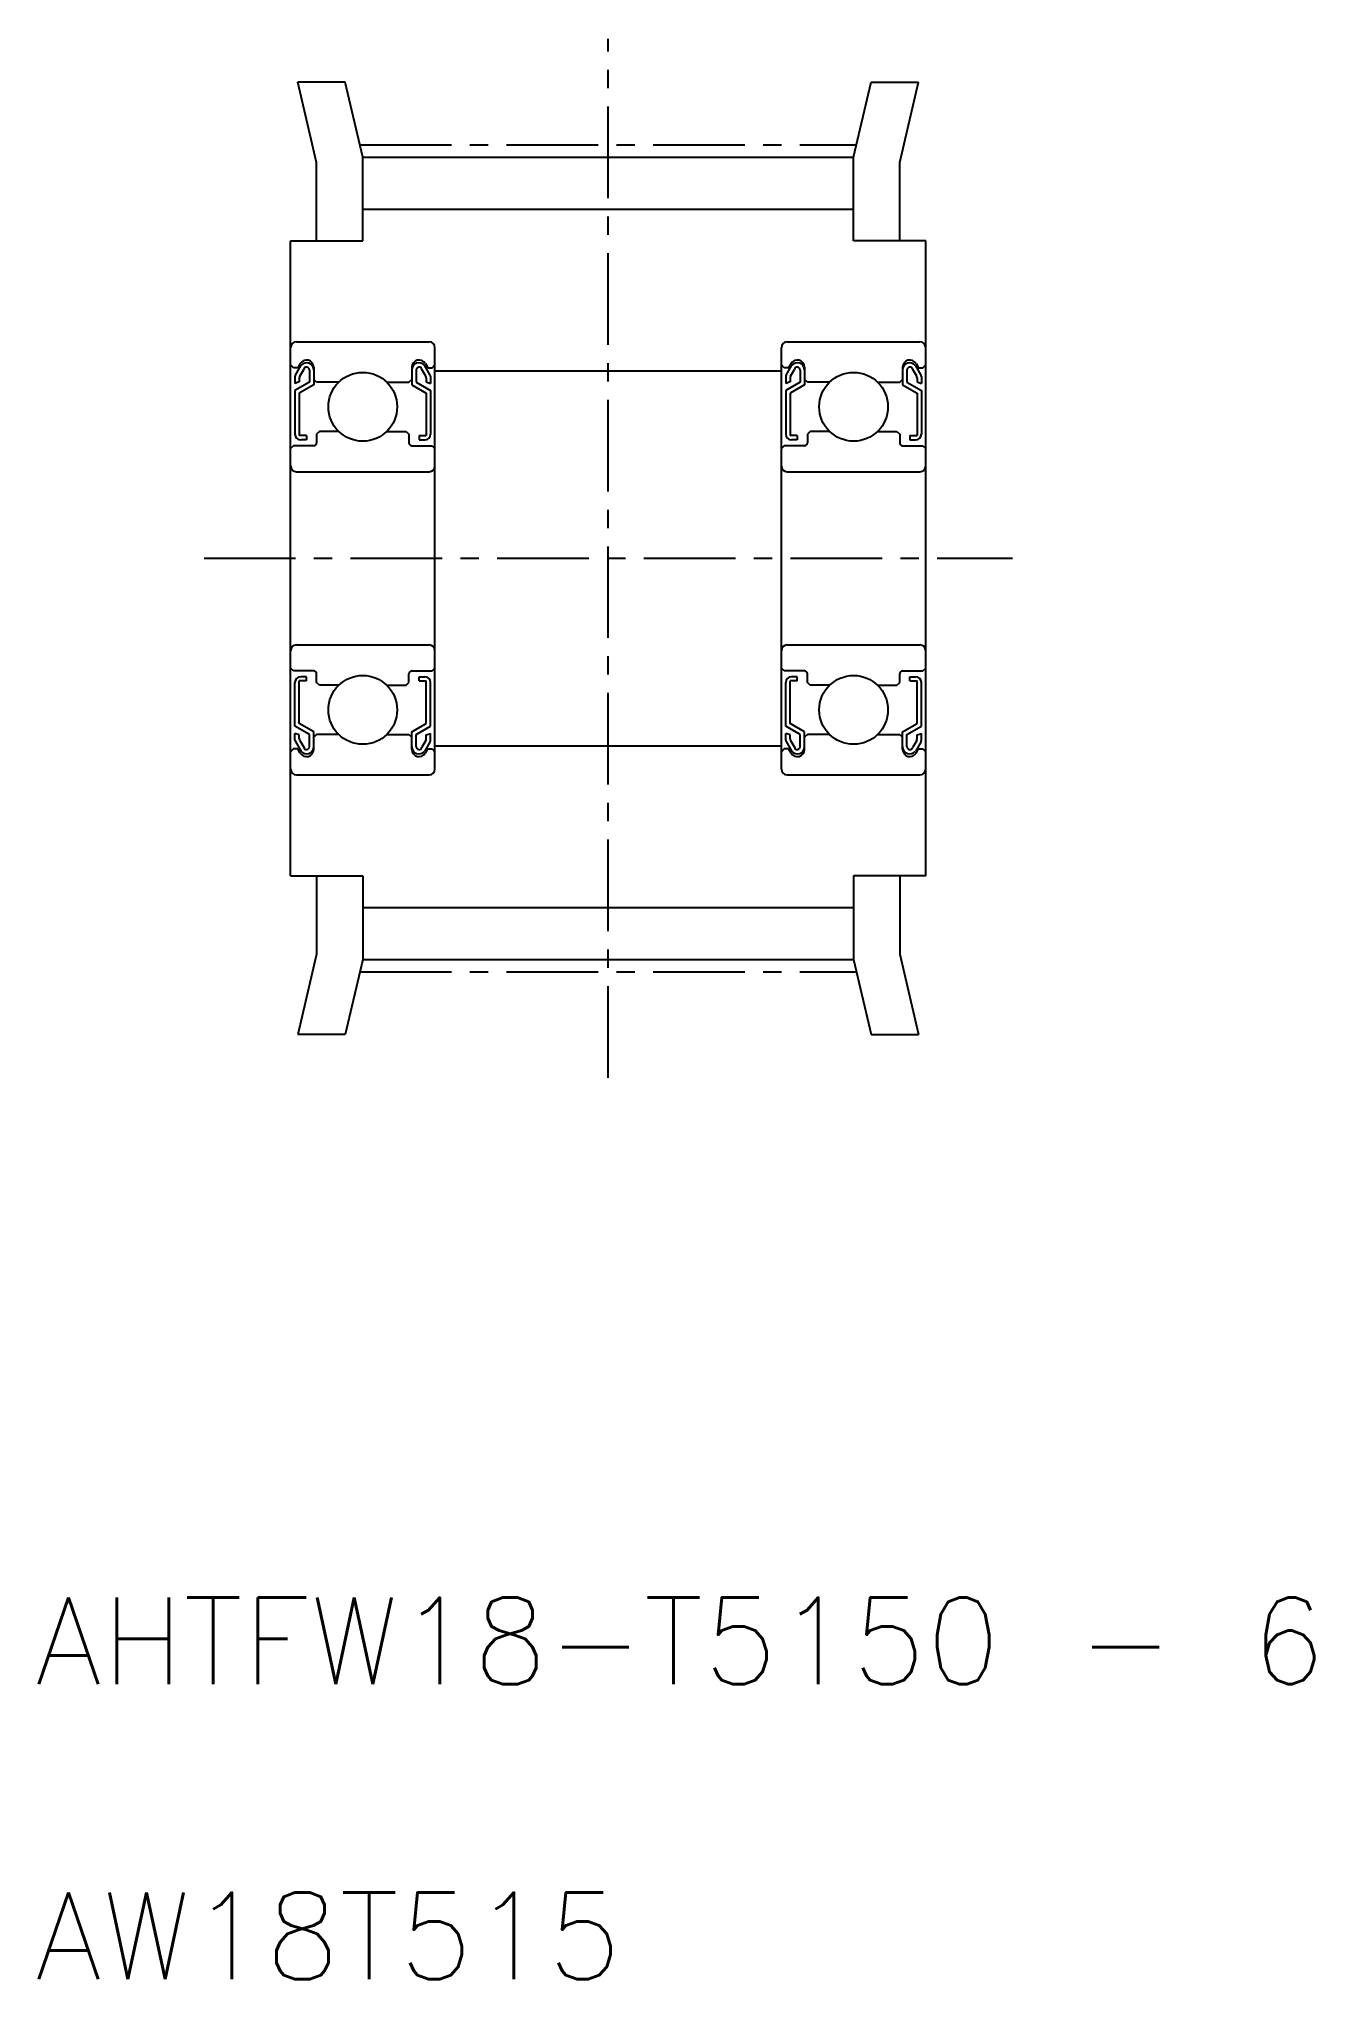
# Model space of a CAD drawing. Extents: x 22 to 66.2, y 0.3 to 67.5.
import ezdxf
from ezdxf.enums import TextEntityAlignment as Align

# ---------------------------------------------------------------- set-up
doc = ezdxf.new("R2010")
doc.units = 0
doc.header["$LTSCALE"] = 0.1
doc.linetypes.add('CENTER', pattern=[50.8, 31.75, -6.35, 6.35, -6.35])
doc.layers.get('0').update_dxf_attribs({"linetype": 'CONTINUOUS'})
doc.layers.add('CENTER', color=1, linetype='CONTINUOUS')
doc.styles.get("Standard").update_dxf_attribs({"font": 'txt.shx', "bigfont": 'bigfont.shx'})

msp = doc.modelspace()

# ---------------------------------------------------------------- linework, layer by layer
at = {"color": 7, "linetype": 'CONTINUOUS'}
for p, q in [((32.592, 66.043), (30.949, 66.043)), ((31.602, 63.258), (30.949, 66.043)), ((33.202, 63.443), (32.592, 66.043)), ((50.202, 63.443), (50.812, 66.043)), ((50.812, 66.043), (52.456, 66.043)), ((51.802, 63.258), (52.456, 66.043)), ((31.602, 60.543), (31.602, 63.258)), ((33.202, 63.443), (50.202, 63.443)), ((33.202, 60.543), (33.202, 63.443)), ((50.202, 60.543), (50.202, 63.443)), ((51.802, 60.543), (51.802, 63.258)), ((33.202, 61.643), (50.202, 61.643)), ((30.702, 38.543), (30.702, 60.543)), ((30.702, 60.543), (33.202, 60.543)), ((52.702, 60.543), (50.202, 60.543)), ((52.702, 38.543), (52.702, 60.543)), ((30.902, 57.043), (35.502, 57.043)), ((35.702, 42.243), (35.702, 56.843)), ((47.702, 42.243), (47.702, 56.843)), ((47.902, 57.043), (52.502, 57.043)), ((30.802, 56.143), (30.702, 56.243)), ((30.952, 56.143), (30.802, 56.143)), ((30.852, 55.839), (30.852, 55.606)), ((30.866, 55.889), (31.063, 56.231)), ((31.036, 56.288), (30.952, 56.143)), ((31.016, 55.849), (31.155, 56.09)), ((31.352, 56.068), (31.352, 55.643)), ((31.502, 56.163), (31.502, 55.743)), ((31.502, 56.068), (31.502, 55.556)), ((34.902, 56.163), (34.902, 55.743)), ((34.902, 56.068), (34.902, 55.556)), ((35.052, 56.068), (35.052, 55.643)), ((35.389, 55.849), (35.25, 56.09)), ((35.539, 55.889), (35.342, 56.231)), ((35.369, 56.288), (35.452, 56.143)), ((35.452, 56.143), (35.602, 56.143)), ((35.552, 55.839), (35.552, 55.606)), ((35.602, 56.143), (35.702, 56.243)), ((35.702, 56.043), (47.702, 56.043)), ((47.802, 56.143), (47.702, 56.243)), ((47.952, 56.143), (47.802, 56.143)), ((47.852, 55.839), (47.852, 55.606)), ((47.866, 55.889), (48.063, 56.231)), ((48.036, 56.288), (47.952, 56.143)), ((48.016, 55.849), (48.155, 56.09)), ((48.352, 56.068), (48.352, 55.643)), ((48.502, 56.163), (48.502, 55.743)), ((48.502, 56.068), (48.502, 55.556)), ((51.902, 56.163), (51.902, 55.743)), ((51.902, 56.068), (51.902, 55.556)), ((52.052, 56.068), (52.052, 55.643)), ((52.389, 55.849), (52.25, 56.09)), ((52.539, 55.889), (52.342, 56.231)), ((52.369, 56.288), (52.452, 56.143)), ((52.452, 56.143), (52.602, 56.143)), ((52.552, 55.839), (52.552, 55.606)), ((52.602, 56.143), (52.702, 56.243)), ((31.002, 55.661), (30.852, 55.606)), ((31.352, 55.643), (30.852, 55.354)), ((30.852, 55.354), (30.852, 53.843)), ((31.002, 55.799), (31.002, 55.661)), ((31.502, 55.556), (31.002, 55.268)), ((31.002, 55.268), (31.002, 53.793)), ((31.602, 55.643), (31.502, 55.743)), ((32.369, 55.643), (31.602, 55.643)), ((34.036, 55.643), (34.802, 55.643)), ((34.802, 55.643), (34.902, 55.743)), ((34.902, 55.556), (35.402, 55.268)), ((35.052, 55.643), (35.552, 55.354)), ((35.402, 55.799), (35.402, 55.661)), ((35.402, 55.661), (35.552, 55.606)), ((35.402, 55.268), (35.402, 53.793)), ((35.552, 55.354), (35.552, 53.843)), ((48.002, 55.661), (47.852, 55.606)), ((48.352, 55.643), (47.852, 55.354)), ((47.852, 55.354), (47.852, 53.843)), ((48.002, 55.799), (48.002, 55.661)), ((48.502, 55.556), (48.002, 55.268)), ((48.002, 55.268), (48.002, 53.793)), ((48.602, 55.643), (48.502, 55.743)), ((49.369, 55.643), (48.602, 55.643)), ((51.036, 55.643), (51.802, 55.643)), ((51.802, 55.643), (51.902, 55.743)), ((51.902, 55.556), (52.402, 55.268)), ((52.052, 55.643), (52.552, 55.354)), ((52.402, 55.799), (52.402, 55.661)), ((52.402, 55.661), (52.552, 55.606)), ((52.402, 55.268), (52.402, 53.793)), ((52.552, 55.354), (52.552, 53.843)), ((31.252, 53.793), (31.002, 53.793)), ((31.252, 53.793), (31.252, 53.643)), ((31.702, 53.943), (31.602, 53.843)), ((31.602, 53.843), (31.602, 53.543)), ((32.369, 53.943), (31.702, 53.943)), ((34.036, 53.943), (34.702, 53.943)), ((34.702, 53.943), (34.802, 53.843)), ((34.802, 53.843), (34.802, 53.543)), ((35.152, 53.793), (35.152, 53.643)), ((35.152, 53.793), (35.402, 53.793)), ((48.252, 53.793), (48.002, 53.793)), ((48.252, 53.793), (48.252, 53.643)), ((48.702, 53.943), (48.602, 53.843)), ((48.602, 53.843), (48.602, 53.543)), ((49.369, 53.943), (48.702, 53.943)), ((51.036, 53.943), (51.702, 53.943)), ((51.702, 53.943), (51.802, 53.843)), ((51.802, 53.843), (51.802, 53.543)), ((52.152, 53.793), (52.402, 53.793)), ((52.152, 53.793), (52.152, 53.643)), ((30.802, 53.443), (30.702, 53.343)), ((30.702, 53.193), (30.702, 53.193)), ((31.502, 53.443), (30.802, 53.443)), ((31.252, 53.643), (31.052, 53.643)), ((34.902, 53.443), (35.602, 53.443)), ((35.152, 53.643), (35.352, 53.643)), ((35.602, 53.443), (35.702, 53.343)), ((47.802, 53.443), (47.702, 53.343)), ((47.702, 53.193), (47.702, 53.193)), ((48.502, 53.443), (47.802, 53.443)), ((48.252, 53.643), (48.052, 53.643)), ((51.902, 53.443), (52.602, 53.443)), ((52.152, 53.643), (52.352, 53.643)), ((52.602, 53.443), (52.702, 53.343)), ((30.902, 52.543), (35.502, 52.543)), ((47.902, 52.543), (52.502, 52.543)), ((30.702, 51.368), (30.702, 51.368)), ((47.702, 51.368), (47.702, 51.368)), ((30.902, 46.543), (35.502, 46.543)), ((47.902, 46.543), (52.502, 46.543)), ((30.802, 45.643), (30.702, 45.743)), ((35.602, 45.643), (35.702, 45.743)), ((47.802, 45.643), (47.702, 45.743)), ((52.602, 45.643), (52.702, 45.743)), ((31.502, 45.643), (30.802, 45.643)), ((30.852, 43.732), (30.852, 45.243)), ((31.252, 45.293), (31.002, 45.293)), ((31.002, 43.818), (31.002, 45.293)), ((31.252, 45.443), (31.052, 45.443)), ((31.252, 45.293), (31.252, 45.443)), ((31.602, 45.243), (31.602, 45.543)), ((31.702, 45.143), (31.602, 45.243)), ((32.369, 45.143), (31.702, 45.143)), ((34.036, 45.143), (34.702, 45.143)), ((34.702, 45.143), (34.802, 45.243)), ((34.802, 45.243), (34.802, 45.543)), ((34.902, 45.643), (35.602, 45.643)), ((35.152, 45.293), (35.152, 45.443)), ((35.152, 45.443), (35.352, 45.443)), ((35.152, 45.293), (35.402, 45.293)), ((35.402, 43.818), (35.402, 45.293)), ((35.552, 43.732), (35.552, 45.243)), ((48.502, 45.643), (47.802, 45.643)), ((47.852, 43.732), (47.852, 45.243)), ((48.002, 43.818), (48.002, 45.293)), ((48.252, 45.293), (48.002, 45.293)), ((48.252, 45.443), (48.052, 45.443)), ((48.252, 45.293), (48.252, 45.443)), ((48.602, 45.243), (48.602, 45.543)), ((48.702, 45.143), (48.602, 45.243)), ((49.369, 45.143), (48.702, 45.143)), ((51.036, 45.143), (51.702, 45.143)), ((51.702, 45.143), (51.802, 45.243)), ((51.802, 45.243), (51.802, 45.543)), ((51.902, 45.643), (52.602, 45.643)), ((52.152, 45.443), (52.352, 45.443)), ((52.152, 45.293), (52.152, 45.443)), ((52.152, 45.293), (52.402, 45.293)), ((52.402, 43.818), (52.402, 45.293)), ((52.552, 43.732), (52.552, 45.243)), ((31.352, 43.443), (30.852, 43.732)), ((31.502, 43.53), (31.002, 43.818)), ((34.902, 43.53), (35.402, 43.818)), ((35.052, 43.443), (35.552, 43.732)), ((48.352, 43.443), (47.852, 43.732)), ((48.502, 43.53), (48.002, 43.818)), ((51.902, 43.53), (52.402, 43.818)), ((52.052, 43.443), (52.552, 43.732)), ((30.852, 43.246), (30.852, 43.479)), ((31.002, 43.425), (30.852, 43.479)), ((30.866, 43.196), (31.063, 42.855)), ((31.002, 43.287), (31.002, 43.425)), ((31.016, 43.237), (31.155, 42.996)), ((31.352, 43.018), (31.352, 43.443)), ((31.502, 43.018), (31.502, 43.53)), ((31.602, 43.443), (31.502, 43.343)), ((31.502, 42.923), (31.502, 43.343)), ((32.369, 43.443), (31.602, 43.443)), ((34.036, 43.443), (34.802, 43.443)), ((34.802, 43.443), (34.902, 43.343)), ((34.902, 43.018), (34.902, 43.53)), ((34.902, 42.923), (34.902, 43.343)), ((35.052, 43.018), (35.052, 43.443)), ((35.389, 43.237), (35.25, 42.996)), ((35.539, 43.196), (35.342, 42.855)), ((35.402, 43.425), (35.552, 43.479)), ((35.402, 43.287), (35.402, 43.425)), ((35.552, 43.246), (35.552, 43.479)), ((35.702, 43.043), (47.702, 43.043)), ((48.002, 43.425), (47.852, 43.479)), ((47.852, 43.246), (47.852, 43.479)), ((47.866, 43.196), (48.063, 42.855)), ((48.002, 43.287), (48.002, 43.425)), ((48.016, 43.237), (48.155, 42.996)), ((48.352, 43.018), (48.352, 43.443)), ((48.502, 43.018), (48.502, 43.53)), ((48.602, 43.443), (48.502, 43.343)), ((48.502, 42.923), (48.502, 43.343)), ((49.369, 43.443), (48.602, 43.443)), ((51.036, 43.443), (51.802, 43.443)), ((51.802, 43.443), (51.902, 43.343)), ((51.902, 43.018), (51.902, 43.53)), ((51.902, 42.923), (51.902, 43.343)), ((52.052, 43.018), (52.052, 43.443)), ((52.389, 43.237), (52.25, 42.996)), ((52.539, 43.196), (52.342, 42.855)), ((52.402, 43.425), (52.552, 43.479)), ((52.402, 43.287), (52.402, 43.425)), ((52.552, 43.246), (52.552, 43.479)), ((30.802, 42.943), (30.702, 42.843)), ((30.952, 42.943), (30.802, 42.943)), ((31.036, 42.798), (30.952, 42.943)), ((35.369, 42.798), (35.452, 42.943)), ((35.452, 42.943), (35.602, 42.943)), ((35.602, 42.943), (35.702, 42.843)), ((47.802, 42.943), (47.702, 42.843)), ((47.952, 42.943), (47.802, 42.943)), ((48.036, 42.798), (47.952, 42.943)), ((52.369, 42.798), (52.452, 42.943)), ((52.452, 42.943), (52.602, 42.943)), ((52.602, 42.943), (52.702, 42.843)), ((30.902, 42.043), (35.502, 42.043)), ((47.902, 42.043), (52.502, 42.043)), ((30.702, 38.543), (33.202, 38.543)), ((31.602, 38.543), (31.602, 35.828)), ((33.202, 38.543), (33.202, 35.643)), ((50.202, 38.543), (50.202, 35.643)), ((52.702, 38.543), (50.202, 38.543)), ((51.802, 38.543), (51.802, 35.828)), ((33.202, 37.443), (50.202, 37.443)), ((31.602, 35.828), (30.949, 33.043)), ((33.202, 35.643), (32.592, 33.043)), ((33.202, 35.643), (50.202, 35.643)), ((50.202, 35.643), (50.812, 33.043)), ((51.802, 35.828), (52.456, 33.043)), ((32.592, 33.043), (30.949, 33.043)), ((50.812, 33.043), (52.456, 33.043))]:
    msp.add_line(p, q, dxfattribs=at)
for centre in [(33.202, 54.793), (50.202, 54.793), (33.202, 44.293), (50.202, 44.293)]:
    msp.add_circle(centre, 1.191, dxfattribs=at)
for centre, radius, start, end in [((30.902, 56.843), 0.2, 90, 180), ((35.502, 56.843), 0.2, 0, 90), ((47.902, 56.843), 0.2, 90, 180), ((52.502, 56.843), 0.2, 0, 90), ((30.952, 55.839), 0.1, 150.00032, 180.0006), ((31.102, 55.799), 0.1, 150.00032, 180.0006), ((31.252, 56.163), 0.25, 359.99956, 150.00021), ((31.252, 56.068), 0.25, 0, 139.19441), ((31.252, 56.068), 0.1, 0, 167.12492), ((35.152, 56.163), 0.25, 29.99979, 180.00044), ((35.152, 56.068), 0.25, 40.80559, 180), ((35.152, 56.068), 0.1, 12.87508, 180), ((35.302, 55.799), 0.1, 359.9994, 29.99968), ((35.452, 55.839), 0.1, 359.9994, 29.99968), ((47.952, 55.839), 0.1, 150.00032, 180.0006), ((48.102, 55.799), 0.1, 150.00032, 180.0006), ((48.252, 56.163), 0.25, 359.99956, 150.00021), ((48.252, 56.068), 0.25, 0, 139.19441), ((48.252, 56.068), 0.1, 0, 167.12492), ((52.152, 56.163), 0.25, 29.99979, 180.00044), ((52.152, 56.068), 0.25, 40.80559, 180), ((52.152, 56.068), 0.1, 12.87508, 180), ((52.302, 55.799), 0.1, 359.9994, 29.99968), ((52.452, 55.839), 0.1, 359.9994, 29.99968), ((31.052, 53.843), 0.2, 180.00032, 270.00031), ((35.352, 53.843), 0.2, 269.99969, 359.99968), ((48.052, 53.843), 0.2, 180.00032, 270.00031), ((52.352, 53.843), 0.2, 269.99969, 359.99968), ((31.502, 53.543), 0.1, 270.00058, 0), ((34.902, 53.543), 0.1, 180, 269.99942), ((48.502, 53.543), 0.1, 270.00058, 0), ((51.902, 53.543), 0.1, 180, 269.99942), ((30.902, 52.743), 0.2, 180, 270), ((35.502, 52.743), 0.2, 270, 0), ((47.902, 52.743), 0.2, 180, 270), ((52.502, 52.743), 0.2, 270, 0), ((30.902, 46.343), 0.2, 90, 180), ((35.502, 46.343), 0.2, 0, 90), ((47.902, 46.343), 0.2, 90, 180), ((52.502, 46.343), 0.2, 0, 90), ((31.052, 45.243), 0.2, 89.99969, 179.99968), ((31.502, 45.543), 0.1, 0, 89.99942), ((34.902, 45.543), 0.1, 90.00058, 180), ((35.352, 45.243), 0.2, 0.00032, 90.00031), ((48.052, 45.243), 0.2, 89.99969, 179.99968), ((48.502, 45.543), 0.1, 0, 89.99942), ((51.902, 45.543), 0.1, 90.00058, 180), ((52.352, 45.243), 0.2, 0.00032, 90.00031), ((30.952, 43.246), 0.1, 179.9994, 209.99968), ((31.102, 43.287), 0.1, 179.9994, 209.99968), ((35.302, 43.287), 0.1, 330.00032, 0.0006), ((35.452, 43.246), 0.1, 330.00032, 0.0006), ((47.952, 43.246), 0.1, 179.9994, 209.99968), ((48.102, 43.287), 0.1, 179.9994, 209.99968), ((52.302, 43.287), 0.1, 330.00032, 0.0006), ((52.452, 43.246), 0.1, 330.00032, 0.0006), ((31.252, 42.923), 0.25, 209.99979, 0.00044), ((31.252, 43.018), 0.25, 220.80559, 0), ((31.252, 43.018), 0.1, 192.87508, 0), ((35.152, 43.018), 0.25, 180, 319.19441), ((35.152, 42.923), 0.25, 179.99956, 330.00021), ((35.152, 43.018), 0.1, 180, 347.12492), ((48.252, 42.923), 0.25, 209.99979, 0.00044), ((48.252, 43.018), 0.25, 220.80559, 0), ((48.252, 43.018), 0.1, 192.87508, 0), ((52.152, 43.018), 0.25, 180, 319.19441), ((52.152, 42.923), 0.25, 179.99956, 330.00021), ((52.152, 43.018), 0.1, 180, 347.12492), ((30.902, 42.243), 0.2, 180, 270), ((35.502, 42.243), 0.2, 270, 0), ((47.902, 42.243), 0.2, 180, 270), ((52.502, 42.243), 0.2, 270, 0)]:
    msp.add_arc(centre, radius, start, end, dxfattribs=at)
at = {"layer": 'CENTER', "color": 1, "linetype": 'CENTER'}
for p, q in [((41.702, 31.543), (41.702, 67.543)), ((33.103, 63.868), (50.302, 63.868)), ((27.702, 49.543), (55.702, 49.543)), ((33.103, 35.218), (50.302, 35.218))]:
    msp.add_line(p, q, dxfattribs=at)

# ---------------------------------------------------------------- texts
at = {"color": 7, "linetype": 'CONTINUOUS'}
for s, p in [('AHTFW18-T5150 - 6', (21.852, 9.634)), ('AW18T515', (21.852, -0.586))]:
    msp.add_text(s, height=3, dxfattribs=at).set_placement(p, align=Align.BOTTOM_LEFT)

doc.saveas('drawing.dxf')
